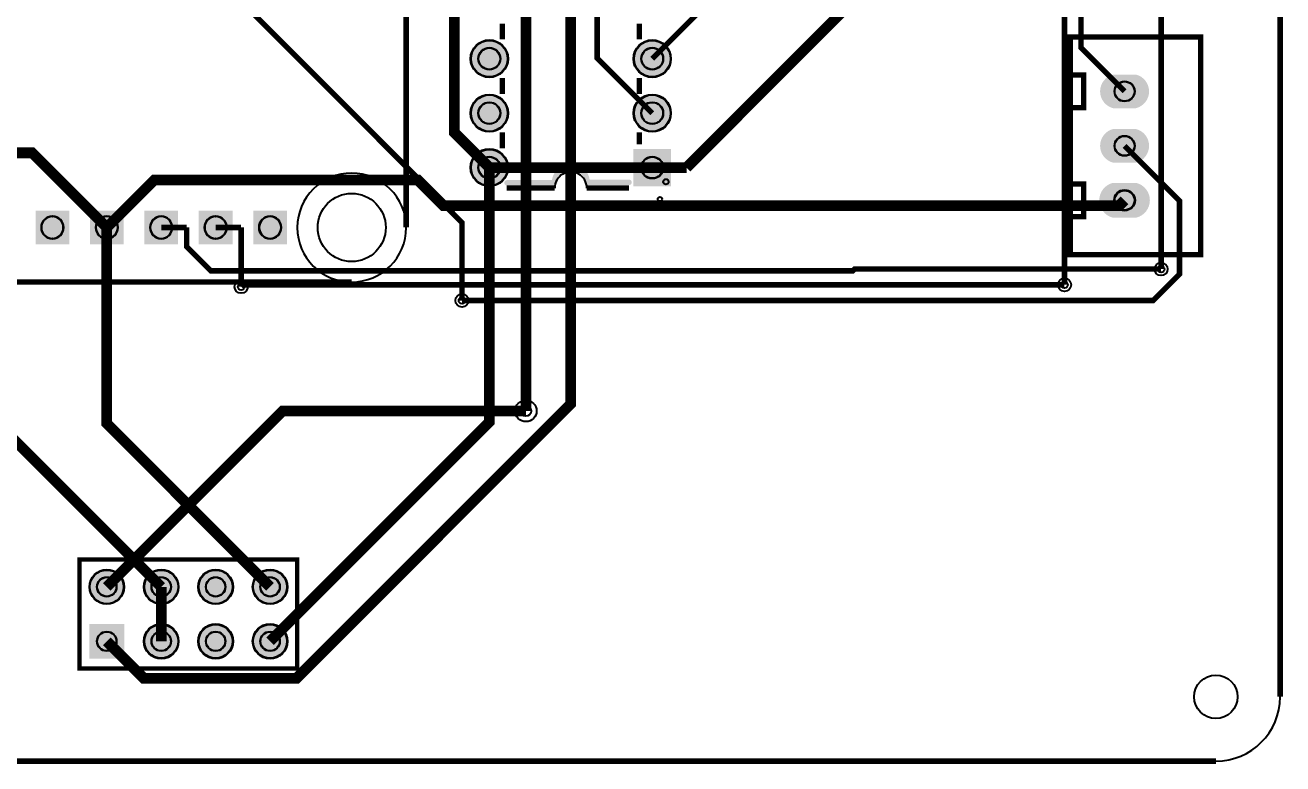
# Model space of a CAD drawing. Header units: millimetres. Extents: x -0.1 to 94.1, y -0.1 to 88.1.
# Drawn here: x 35.4 to 94.1, y -0.1 to 34.3 of the extents above; entities that cross this region are included whole.
import ezdxf

# ---------------------------------------------------------------- set-up
doc = ezdxf.new("R2010")
doc.units = ezdxf.units.MM
for name, color, linetype, true_color in [('BoardOutLine', 7, 'Continuous', 0xff00ff), ('BottomLayer', 7, 'Continuous', 0x0000ff), ('BottomSolderMaskLayer', 7, 'Continuous', 0xaa00ff), ('Document', 7, 'Continuous', 0xffffff), ('Hole', 7, 'Continuous', 0x222222), ('Multi-Layer', 7, 'Continuous', 0xc0c0c0), ('TopLayer', 7, 'Continuous', 0xff0000), ('TopSilkLayer', 7, 'Continuous', 0xffcc00), ('TopSolderMaskLayer', 7, 'Continuous', 0x800080)]:
    doc.layers.add(name, color=color, linetype=linetype, true_color=true_color)

msp = doc.modelspace()

# ---------------------------------------------------------------- hatches: boundary and pattern name
at = {"layer": 'BottomSolderMaskLayer'}
for points in [[(56.221, 32.766, 1), (57.972, 32.766, 1)], [(63.821, 32.766, 1), (65.572, 32.766, 1)], [(87.266, 32.029, -0.785398), (87.266, 30.455), (86.216, 30.455, -0.785398), (86.216, 32.029)], [(56.221, 30.226, 1), (57.972, 30.226, 1)], [(63.821, 30.226, 1), (65.572, 30.226, 1)], [(87.266, 29.489, -0.785398), (87.266, 27.915), (86.216, 27.915, -0.785398), (86.216, 29.489)], [(56.221, 27.686, 1), (57.972, 27.686, 1)], [(65.572, 26.81), (63.821, 26.81), (63.821, 28.561), (65.572, 28.561)], [(87.283, 26.975, -0.785398), (87.283, 25.349), (86.199, 25.349, -0.785398), (86.199, 26.975)], [(35.916, 25.679), (37.49, 25.679), (37.49, 24.105), (35.916, 24.105)], [(38.456, 25.679), (40.03, 25.679), (40.03, 24.105), (38.456, 24.105)], [(40.996, 25.679), (42.57, 25.679), (42.57, 24.105), (40.996, 24.105)], [(43.536, 25.679), (45.11, 25.679), (45.11, 24.105), (43.536, 24.105)], [(46.076, 25.679), (47.65, 25.679), (47.65, 24.105), (46.076, 24.105)], [(38.43, 8.128, 1), (40.056, 8.128, 1)], [(40.97, 8.128, 1), (42.596, 8.128, 1)], [(43.51, 8.128, 1), (45.136, 8.128, 1)], [(46.05, 8.128, 1), (47.676, 8.128, 1)], [(38.43, 6.401), (40.056, 6.401), (40.056, 4.775), (38.43, 4.775)], [(40.97, 5.588, 1), (42.596, 5.588, 1)], [(43.51, 5.588, 1), (45.136, 5.588, 1)], [(46.05, 5.588, 1), (47.676, 5.588, 1)]]:
    msp.add_hatch(color=256, dxfattribs=at).paths.add_polyline_path(points)
at = {"layer": 'Document'}
for points in [[(60.262, 26.974), (60.263, 27.01), (60.266, 27.045), (60.271, 27.08), (60.278, 27.115), (60.287, 27.149), (60.298, 27.183), (60.311, 27.216), (60.326, 27.248), (60.343, 27.279), (60.362, 27.309), (60.382, 27.338), (60.404, 27.366), (60.428, 27.393), (60.453, 27.418), (60.479, 27.441), (60.507, 27.463), (60.536, 27.484), (60.566, 27.502), (60.598, 27.519), (60.63, 27.534), (60.663, 27.547), (60.696, 27.558), (60.731, 27.568), (60.765, 27.575), (60.8, 27.58), (60.836, 27.583), (60.871, 27.584), (60.888, 27.585), (60.904, 27.588), (60.92, 27.594), (60.935, 27.601), (60.949, 27.61), (60.961, 27.621), (60.972, 27.634), (60.981, 27.647), (60.989, 27.662), (60.994, 27.678), (60.997, 27.694), (60.998, 27.711), (60.997, 27.728), (60.994, 27.744), (60.989, 27.76), (60.981, 27.774), (60.972, 27.788), (60.961, 27.801), (60.949, 27.812), (60.935, 27.821), (60.92, 27.828), (60.904, 27.834), (60.888, 27.837), (60.871, 27.838), (60.829, 27.837), (60.787, 27.834), (60.745, 27.829), (60.703, 27.821), (60.661, 27.812), (60.621, 27.801), (60.58, 27.787), (60.541, 27.772), (60.502, 27.755), (60.464, 27.736), (60.427, 27.715), (60.391, 27.692), (60.357, 27.668), (60.323, 27.642), (60.291, 27.614), (60.261, 27.585), (60.231, 27.554), (60.204, 27.522), (60.178, 27.489), (60.153, 27.454), (60.13, 27.418), (60.11, 27.381), (60.091, 27.344), (60.073, 27.305), (60.058, 27.265), (60.045, 27.225), (60.034, 27.184), (60.024, 27.143), (60.017, 27.101), (60.012, 27.059), (60.009, 27.017), (60.008, 26.974), (60.009, 26.958), (60.012, 26.941), (60.017, 26.926), (60.025, 26.911), (60.034, 26.897), (60.045, 26.885), (60.057, 26.874), (60.071, 26.864), (60.086, 26.857), (60.102, 26.852), (60.118, 26.848), (60.135, 26.847), (60.151, 26.848), (60.167, 26.852), (60.183, 26.857), (60.198, 26.864), (60.212, 26.874), (60.224, 26.885), (60.235, 26.897), (60.245, 26.911), (60.252, 26.926), (60.257, 26.941), (60.261, 26.958), (60.262, 26.974)], [(60.947, 27.584), (60.983, 27.583), (61.018, 27.58), (61.053, 27.574), (61.087, 27.567), (61.121, 27.557), (61.155, 27.546), (61.187, 27.532), (61.219, 27.517), (61.25, 27.5), (61.279, 27.481), (61.308, 27.46), (61.335, 27.437), (61.361, 27.413), (61.385, 27.387), (61.407, 27.36), (61.428, 27.332), (61.447, 27.302), (61.465, 27.271), (61.48, 27.24), (61.494, 27.207), (61.505, 27.174), (61.515, 27.14), (61.522, 27.105), (61.527, 27.07), (61.531, 27.035), (61.532, 27), (61.533, 26.983), (61.536, 26.967), (61.541, 26.951), (61.549, 26.936), (61.558, 26.922), (61.569, 26.91), (61.581, 26.899), (61.595, 26.89), (61.61, 26.882), (61.626, 26.877), (61.642, 26.874), (61.659, 26.873), (61.675, 26.874), (61.691, 26.877), (61.707, 26.882), (61.722, 26.89), (61.736, 26.899), (61.748, 26.91), (61.759, 26.922), (61.769, 26.936), (61.776, 26.951), (61.781, 26.967), (61.785, 26.983), (61.786, 27), (61.785, 27.042), (61.781, 27.085), (61.776, 27.127), (61.768, 27.168), (61.759, 27.21), (61.747, 27.251), (61.733, 27.291), (61.718, 27.33), (61.7, 27.369), (61.68, 27.407), (61.659, 27.443), (61.635, 27.479), (61.61, 27.513), (61.583, 27.546), (61.555, 27.577), (61.525, 27.607), (61.493, 27.636), (61.46, 27.663), (61.426, 27.688), (61.391, 27.711), (61.354, 27.733), (61.317, 27.752), (61.278, 27.77), (61.239, 27.786), (61.198, 27.8), (61.158, 27.811), (61.116, 27.821), (61.074, 27.828), (61.032, 27.834), (60.99, 27.837), (60.947, 27.838), (60.931, 27.837), (60.915, 27.834), (60.899, 27.828), (60.884, 27.821), (60.87, 27.812), (60.858, 27.801), (60.847, 27.788), (60.837, 27.774), (60.83, 27.76), (60.825, 27.744), (60.822, 27.728), (60.82, 27.711), (60.822, 27.694), (60.825, 27.678), (60.83, 27.662), (60.837, 27.647), (60.847, 27.634), (60.858, 27.621), (60.87, 27.61), (60.884, 27.601), (60.899, 27.594), (60.915, 27.588), (60.931, 27.585), (60.947, 27.584)], [(57.925, 27.101), (60.135, 27.101), (60.151, 27.1), (60.167, 27.097), (60.183, 27.092), (60.198, 27.084), (60.212, 27.075), (60.224, 27.064), (60.235, 27.052), (60.245, 27.038), (60.252, 27.023), (60.257, 27.007), (60.261, 26.991), (60.262, 26.974), (60.261, 26.958), (60.257, 26.941), (60.252, 26.926), (60.245, 26.911), (60.235, 26.897), (60.224, 26.885), (60.212, 26.874), (60.198, 26.864), (60.183, 26.857), (60.167, 26.852), (60.151, 26.848), (60.135, 26.847), (57.925, 26.847), (57.908, 26.848), (57.892, 26.852), (57.876, 26.857), (57.861, 26.864), (57.848, 26.874), (57.835, 26.885), (57.824, 26.897), (57.815, 26.911), (57.807, 26.926), (57.802, 26.941), (57.799, 26.958), (57.798, 26.974), (57.799, 26.991), (57.802, 27.007), (57.807, 27.023), (57.815, 27.038), (57.824, 27.052), (57.835, 27.064), (57.848, 27.075), (57.861, 27.084), (57.876, 27.092), (57.892, 27.097), (57.908, 27.1), (57.925, 27.101)], [(61.659, 27.127), (63.614, 27.127), (63.631, 27.126), (63.647, 27.122), (63.663, 27.117), (63.678, 27.11), (63.692, 27.101), (63.704, 27.09), (63.715, 27.077), (63.724, 27.063), (63.732, 27.048), (63.737, 27.033), (63.74, 27.016), (63.741, 27), (63.74, 26.983), (63.737, 26.967), (63.732, 26.951), (63.724, 26.936), (63.715, 26.922), (63.704, 26.91), (63.692, 26.899), (63.678, 26.89), (63.663, 26.882), (63.647, 26.877), (63.631, 26.874), (63.614, 26.873), (61.659, 26.873), (61.642, 26.874), (61.626, 26.877), (61.61, 26.882), (61.595, 26.89), (61.581, 26.899), (61.569, 26.91), (61.558, 26.922), (61.549, 26.936), (61.541, 26.951), (61.536, 26.967), (61.533, 26.983), (61.532, 27), (61.533, 27.016), (61.536, 27.033), (61.541, 27.048), (61.549, 27.063), (61.558, 27.077), (61.569, 27.09), (61.581, 27.101), (61.595, 27.11), (61.61, 27.117), (61.626, 27.122), (61.642, 27.126), (61.659, 27.127)]]:
    msp.add_hatch(color=256, dxfattribs=at).paths.add_polyline_path(points)
at = {"layer": 'Multi-Layer'}
for points in [[(56.247, 32.766, 1), (57.947, 32.766, 1)], [(63.847, 32.766, 1), (65.547, 32.766, 1)], [(87.249, 32.004, -0.785398), (87.249, 30.48), (86.233, 30.48, -0.785398), (86.233, 32.004)], [(56.247, 30.226, 1), (57.947, 30.226, 1)], [(63.847, 30.226, 1), (65.547, 30.226, 1)], [(87.249, 29.464, -0.785398), (87.249, 27.94), (86.233, 27.94, -0.785398), (86.233, 29.464)], [(56.247, 27.686, 1), (57.947, 27.686, 1)], [(65.547, 26.836), (63.847, 26.836), (63.847, 28.536), (65.547, 28.536)], [(87.249, 26.924, -0.785398), (87.249, 25.4), (86.233, 25.4, -0.785398), (86.233, 26.924)], [(35.941, 25.654), (37.465, 25.654), (37.465, 24.13), (35.941, 24.13)], [(38.481, 25.654), (40.005, 25.654), (40.005, 24.13), (38.481, 24.13)], [(41.021, 25.654), (42.545, 25.654), (42.545, 24.13), (41.021, 24.13)], [(43.561, 25.654), (45.085, 25.654), (45.085, 24.13), (43.561, 24.13)], [(46.101, 25.654), (47.625, 25.654), (47.625, 24.13), (46.101, 24.13)], [(38.456, 8.128, 1), (40.03, 8.128, 1)], [(40.996, 8.128, 1), (42.57, 8.128, 1)], [(43.536, 8.128, 1), (45.11, 8.128, 1)], [(46.076, 8.128, 1), (47.65, 8.128, 1)], [(38.456, 6.375), (40.03, 6.375), (40.03, 4.801), (38.456, 4.801)], [(40.996, 5.588, 1), (42.57, 5.588, 1)], [(43.536, 5.588, 1), (45.11, 5.588, 1)], [(46.076, 5.588, 1), (47.65, 5.588, 1)]]:
    msp.add_hatch(color=256, dxfattribs=at).paths.add_polyline_path(points)
at = {"layer": 'TopSolderMaskLayer'}
for points in [[(56.221, 32.766, 1), (57.972, 32.766, 1)], [(63.821, 32.766, 1), (65.572, 32.766, 1)], [(87.266, 32.029, -0.785398), (87.266, 30.455), (86.216, 30.455, -0.785398), (86.216, 32.029)], [(56.221, 30.226, 1), (57.972, 30.226, 1)], [(63.821, 30.226, 1), (65.572, 30.226, 1)], [(87.266, 29.489, -0.785398), (87.266, 27.915), (86.216, 27.915, -0.785398), (86.216, 29.489)], [(56.221, 27.686, 1), (57.972, 27.686, 1)], [(65.572, 26.81), (63.821, 26.81), (63.821, 28.561), (65.572, 28.561)], [(87.283, 26.975, -0.785398), (87.283, 25.349), (86.199, 25.349, -0.785398), (86.199, 26.975)], [(35.916, 25.679), (37.49, 25.679), (37.49, 24.105), (35.916, 24.105)], [(38.456, 25.679), (40.03, 25.679), (40.03, 24.105), (38.456, 24.105)], [(40.996, 25.679), (42.57, 25.679), (42.57, 24.105), (40.996, 24.105)], [(43.536, 25.679), (45.11, 25.679), (45.11, 24.105), (43.536, 24.105)], [(46.076, 25.679), (47.65, 25.679), (47.65, 24.105), (46.076, 24.105)], [(38.43, 8.128, 1), (40.056, 8.128, 1)], [(40.97, 8.128, 1), (42.596, 8.128, 1)], [(43.51, 8.128, 1), (45.136, 8.128, 1)], [(46.05, 8.128, 1), (47.676, 8.128, 1)], [(38.43, 6.401), (40.056, 6.401), (40.056, 4.775), (38.43, 4.775)], [(40.97, 5.588, 1), (42.596, 5.588, 1)], [(43.51, 5.588, 1), (45.136, 5.588, 1)], [(46.05, 5.588, 1), (47.676, 5.588, 1)]]:
    msp.add_hatch(color=256, dxfattribs=at).paths.add_polyline_path(points)

# ---------------------------------------------------------------- linework, layer by layer
at = {"layer": 'BoardOutLine', "const_width": 0.254}
for points in [[(94, 85.011), (94, 3)], [(91, 0), (3, 0)]]:
    msp.add_lwpolyline(points, dxfattribs=at)
at = {"layer": 'BoardOutLine'}
msp.add_arc((91, 3), 3, 270, 0, dxfattribs=at)
at = {"layer": 'BottomLayer'}
for points, const_width in [([(66.297, 27.686), (80.643, 42.031), (80.643, 79.271), (84.304, 82.931), (85.979, 82.931)], 0.5), ([(86.741, 31.242), (84.71, 33.273), (84.71, 81.74)], 0.254), ([(41.148, 79.629), (43.132, 77.645), (43.132, 37.812), (55.82, 25.124), (55.82, 21.486)], 0.254), ([(39.243, 5.588), (40.976, 3.855), (48.089, 3.855), (60.897, 16.663), (60.897, 44.147), (67.641, 50.892), (67.641, 67.133), (70.739, 70.231)], 0.5), ([(85.979, 67.691), (88.446, 65.225), (88.446, 22.953)], 0.254), ([(83.936, 65.151), (83.936, 22.22)], 0.254), ([(58.8, 16.335), (58.8, 60.272)], 0.5), ([(57.097, 51.054), (55.457, 49.415), (55.457, 29.325), (57.097, 27.686)], 0.5), ([(41.783, 8.128), (25.661, 24.251), (25.661, 42.532), (24.711, 43.482)], 0.5), ([(57.097, 27.686), (57.097, 15.822), (46.863, 5.588)], 0.5), ([(64.697, 27.686), (66.297, 27.686)], 0.5), ([(46.863, 8.128), (39.243, 15.748), (39.243, 24.892)], 0.5), ([(44.323, 24.892), (45.513, 24.892)], 0.254), ([(45.513, 24.892), (45.513, 22.127)], 0.254), ([(41.783, 8.128), (41.783, 5.588)], 0.5)]:
    msp.add_lwpolyline(points, dxfattribs=dict(at, const_width=const_width))
at = {"layer": 'BottomSolderMaskLayer'}
for points in [[(36.706, 25.417), (36.7, 25.417)], [(39.246, 25.417), (39.24, 25.417)], [(41.786, 25.417), (41.78, 25.417)], [(44.326, 25.417), (44.32, 25.417)], [(46.866, 25.417), (46.86, 25.417)], [(36.706, 24.367), (36.7, 24.367)], [(39.246, 24.367), (39.24, 24.367)], [(41.786, 24.367), (41.78, 24.367)], [(44.326, 24.367), (44.32, 24.367)], [(46.866, 24.367), (46.86, 24.367)]]:
    msp.add_lwpolyline(points, close=True, dxfattribs=at)
for centre, radius in [((57.097, 32.766), 0.875), ((64.697, 32.766), 0.875), ((57.097, 32.766), 0.515), ((64.697, 32.766), 0.515), ((86.741, 31.242), 0.472), ((57.097, 30.226), 0.875), ((57.097, 30.226), 0.515), ((64.697, 30.226), 0.875), ((64.697, 30.226), 0.515), ((86.741, 28.702), 0.472), ((57.097, 27.686), 0.875), ((57.097, 27.686), 0.515), ((64.697, 27.686), 0.515), ((86.741, 26.162), 0.488), ((39.243, 8.128), 0.813), ((41.783, 8.128), 0.813), ((44.323, 8.128), 0.813), ((46.863, 8.128), 0.813), ((39.243, 8.128), 0.459), ((41.783, 8.128), 0.459), ((44.323, 8.128), 0.459), ((46.863, 8.128), 0.459), ((39.243, 5.588), 0.459), ((41.783, 5.588), 0.813), ((41.783, 5.588), 0.459), ((44.323, 5.588), 0.813), ((44.323, 5.588), 0.459), ((46.863, 5.588), 0.813), ((46.863, 5.588), 0.459)]:
    msp.add_circle(centre, radius, dxfattribs=at)
for centre, start, end in [((36.7, 24.892), 90, 270), ((36.706, 24.892), 270, 90), ((39.24, 24.892), 90, 270), ((39.246, 24.892), 270, 90), ((41.78, 24.892), 90, 270), ((41.786, 24.892), 270, 90), ((44.32, 24.892), 90, 270), ((44.326, 24.892), 270, 90), ((46.86, 24.892), 90, 270), ((46.866, 24.892), 270, 90)]:
    msp.add_arc(centre, 0.525, start, end, dxfattribs=at)
at = {"layer": 'Document', "const_width": 0.254}
for points in [[(60.871, 27.711), (60.884, 27.711)], [(60.884, 27.711), (60.947, 27.711)]]:
    msp.add_lwpolyline(points, dxfattribs=at)
at = {"layer": 'Document'}
msp.add_circle((65.337, 27.026), 0.127, dxfattribs=at)
at = {"layer": 'Hole'}
for centre, radius in [((88.446, 22.953), 0.153), ((83.936, 22.219), 0.153), ((45.513, 22.127), 0.153), ((55.82, 21.486), 0.153), ((58.8, 16.335), 0.25)]:
    msp.add_circle(centre, radius, dxfattribs=at)
at = {"layer": 'Multi-Layer'}
for points in [[(36.706, 25.4), (36.701, 25.4)], [(39.246, 25.4), (39.241, 25.4)], [(41.786, 25.4), (41.781, 25.4)], [(44.326, 25.4), (44.321, 25.4)], [(46.866, 25.4), (46.861, 25.4)], [(36.706, 24.384), (36.701, 24.384)], [(39.246, 24.384), (39.241, 24.384)], [(41.786, 24.384), (41.781, 24.384)], [(44.326, 24.384), (44.321, 24.384)], [(46.866, 24.384), (46.861, 24.384)]]:
    msp.add_lwpolyline(points, close=True, dxfattribs=at)
for centre, radius in [((57.097, 32.766), 0.85), ((64.697, 32.766), 0.85), ((57.097, 32.766), 0.5), ((64.697, 32.766), 0.5), ((86.741, 31.242), 0.457), ((57.097, 30.226), 0.85), ((57.097, 30.226), 0.5), ((64.697, 30.226), 0.85), ((64.697, 30.226), 0.5), ((86.741, 28.702), 0.457), ((57.097, 27.686), 0.85), ((57.097, 27.686), 0.5), ((64.697, 27.686), 0.5), ((50.673, 24.892), 1.588), ((86.741, 26.162), 0.457), ((88.446, 22.953), 0.305), ((45.513, 22.127), 0.305), ((83.936, 22.219), 0.305), ((55.82, 21.486), 0.305), ((58.8, 16.335), 0.5), ((39.243, 8.128), 0.787), ((41.783, 8.128), 0.787), ((44.323, 8.128), 0.787), ((46.863, 8.128), 0.787), ((39.243, 8.128), 0.445), ((41.783, 8.128), 0.445), ((44.323, 8.128), 0.445), ((46.863, 8.128), 0.445), ((39.243, 5.588), 0.445), ((41.783, 5.588), 0.787), ((41.783, 5.588), 0.445), ((44.323, 5.588), 0.787), ((44.323, 5.588), 0.445), ((46.863, 5.588), 0.787), ((46.863, 5.588), 0.445), ((91, 3), 1.016)]:
    msp.add_circle(centre, radius, dxfattribs=at)
for centre, start, end in [((36.701, 24.892), 90, 270), ((36.706, 24.892), 270, 90), ((39.241, 24.892), 90, 270), ((39.246, 24.892), 270, 90), ((41.781, 24.892), 90, 270), ((41.786, 24.892), 270, 90), ((44.321, 24.892), 90, 270), ((44.326, 24.892), 270, 90), ((46.861, 24.892), 90, 270), ((46.866, 24.892), 270, 90)]:
    msp.add_arc(centre, 0.508, start, end, dxfattribs=at)
at = {"layer": 'TopLayer'}
for points, const_width in [([(64.697, 32.766), (80.571, 48.64), (86.423, 48.64), (87.189, 49.406), (87.189, 56.322), (85.979, 57.531)], 0.254), ([(53.1, 48.433), (56.007, 48.433), (62.128, 42.311), (62.128, 32.794), (64.697, 30.226)], 0.254), ([(55.82, 21.486), (88.08, 21.486), (89.306, 22.713), (89.306, 26.137), (86.741, 28.702)], 0.254), ([(16.002, 26.67), (17.706, 28.374), (35.761, 28.374), (39.243, 24.892)], 0.5), ([(57.097, 27.686), (64.697, 27.686)], 0.5), ([(86.741, 26.162), (86.493, 25.913), (54.954, 25.913), (53.762, 27.105), (41.456, 27.105), (39.243, 24.892)], 0.5), ([(41.783, 24.892), (42.973, 24.892)], 0.254), ([(88.446, 22.953), (74.137, 22.953), (74.052, 22.868), (44.105, 22.868), (42.973, 24), (42.973, 24.892)], 0.254), ([(45.513, 22.127), (45.605, 22.22), (83.936, 22.22)], 0.254), ([(58.8, 16.335), (47.45, 16.335), (39.243, 8.128)], 0.5)]:
    msp.add_lwpolyline(points, dxfattribs=dict(at, const_width=const_width))
at = {"layer": 'TopSilkLayer', "const_width": 0.254}
for points in [[(53.213, 24.892), (53.213, 42.672)], [(57.697, 33.664), (57.697, 34.407)], [(64.097, 34.407), (64.097, 33.664)], [(57.697, 31.124), (57.697, 31.867)], [(64.097, 31.867), (64.097, 31.124)], [(57.697, 28.584), (57.697, 29.327)], [(64.097, 29.327), (64.097, 28.767)], [(60.147, 26.733), (57.911, 26.733)], [(61.645, 26.733), (63.616, 26.733)], [(30.353, 22.352), (50.673, 22.352)]]:
    msp.add_lwpolyline(points, dxfattribs=at)
at = {"layer": 'TopSilkLayer'}
for points, const_width in [([(90.297, 33.782), (90.297, 23.622), (84.201, 23.622), (84.201, 33.782), (90.297, 33.782)], 0.254), ([(84.836, 32.004), (84.836, 30.48), (84.201, 30.48), (84.201, 32.004), (84.836, 32.004)], 0.254), ([(84.836, 26.924), (84.836, 25.4), (84.201, 25.4), (84.201, 26.924), (84.836, 26.924)], 0.254), ([(37.973, 9.398), (37.973, 4.318), (48.133, 4.318), (48.133, 9.398), (37.973, 9.398)], 0.203)]:
    msp.add_lwpolyline(points, close=True, dxfattribs=dict(at, const_width=const_width))
msp.add_circle((65.057, 26.216), 0.1, dxfattribs=at)
for centre, radius, start, end in [((50.673, 24.889), 2.54, 0.0699, 359.9301), ((60.896, 26.733), 0.749, 0, 180.00097)]:
    msp.add_arc(centre, radius, start, end, dxfattribs=at)
at = {"layer": 'TopSolderMaskLayer'}
for points in [[(36.706, 25.417), (36.7, 25.417)], [(39.246, 25.417), (39.24, 25.417)], [(41.786, 25.417), (41.78, 25.417)], [(44.326, 25.417), (44.32, 25.417)], [(46.866, 25.417), (46.86, 25.417)], [(36.706, 24.367), (36.7, 24.367)], [(39.246, 24.367), (39.24, 24.367)], [(41.786, 24.367), (41.78, 24.367)], [(44.326, 24.367), (44.32, 24.367)], [(46.866, 24.367), (46.86, 24.367)]]:
    msp.add_lwpolyline(points, close=True, dxfattribs=at)
for centre, radius in [((57.097, 32.766), 0.875), ((64.697, 32.766), 0.875), ((57.097, 32.766), 0.515), ((64.697, 32.766), 0.515), ((86.741, 31.242), 0.472), ((57.097, 30.226), 0.875), ((57.097, 30.226), 0.515), ((64.697, 30.226), 0.875), ((64.697, 30.226), 0.515), ((86.741, 28.702), 0.472), ((57.097, 27.686), 0.875), ((57.097, 27.686), 0.515), ((64.697, 27.686), 0.515), ((86.741, 26.162), 0.488), ((39.243, 8.128), 0.813), ((41.783, 8.128), 0.813), ((44.323, 8.128), 0.813), ((46.863, 8.128), 0.813), ((39.243, 8.128), 0.459), ((41.783, 8.128), 0.459), ((44.323, 8.128), 0.459), ((46.863, 8.128), 0.459), ((39.243, 5.588), 0.459), ((41.783, 5.588), 0.813), ((41.783, 5.588), 0.459), ((44.323, 5.588), 0.813), ((44.323, 5.588), 0.459), ((46.863, 5.588), 0.813), ((46.863, 5.588), 0.459)]:
    msp.add_circle(centre, radius, dxfattribs=at)
for centre, start, end in [((36.7, 24.892), 90, 270), ((36.706, 24.892), 270, 90), ((39.24, 24.892), 90, 270), ((39.246, 24.892), 270, 90), ((41.78, 24.892), 90, 270), ((41.786, 24.892), 270, 90), ((44.32, 24.892), 90, 270), ((44.326, 24.892), 270, 90), ((46.86, 24.892), 90, 270), ((46.866, 24.892), 270, 90)]:
    msp.add_arc(centre, 0.525, start, end, dxfattribs=at)

doc.saveas('drawing.dxf')
